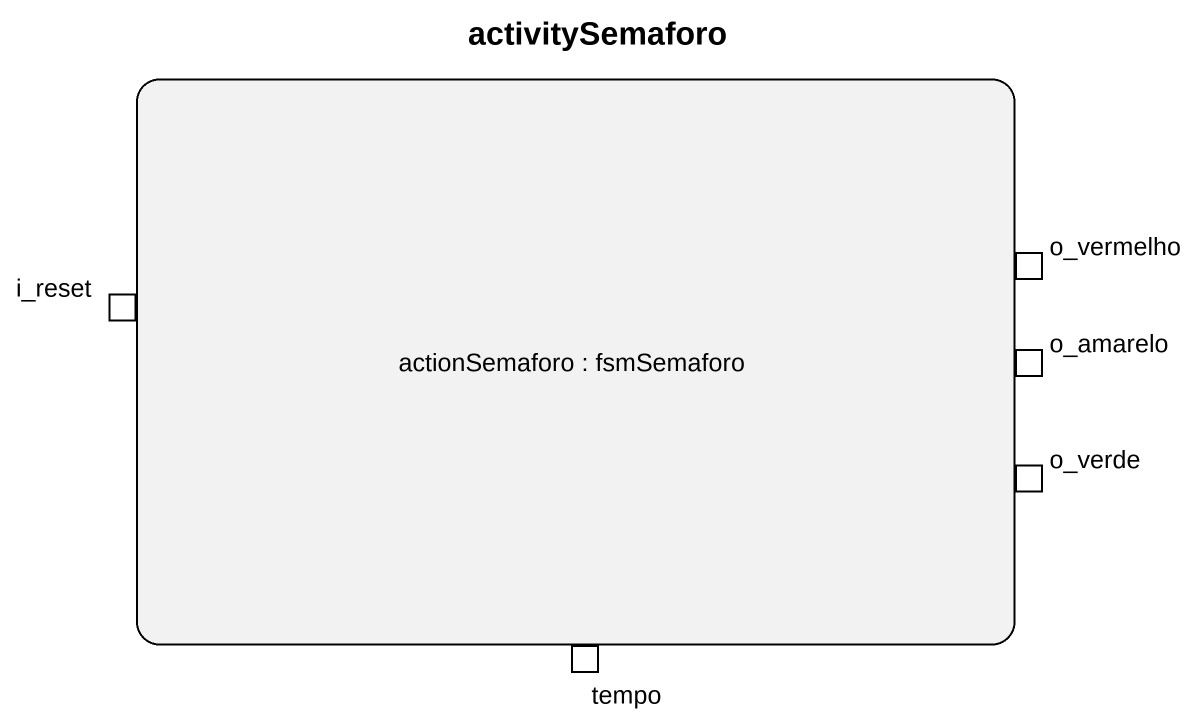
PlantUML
@startuml
title activitySemaforo
hide empty description
state "actionSemaforo : fsmSemaforo" as actionSemaforo {
  state o_vermelho <<outputPin>>
  state i_reset <<inputPin>>
  state o_amarelo <<outputPin>>
  state o_verde <<outputPin>>
  state tempo <<inputPin>>
}
@enduml
